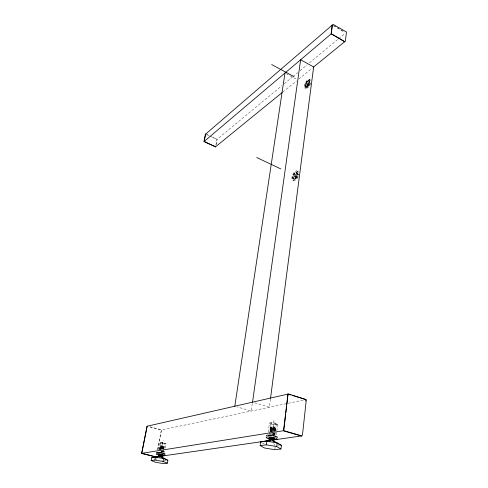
<?xml version="1.0" encoding="UTF-8"?>
<svg xmlns="http://www.w3.org/2000/svg" width="488" height="488" viewBox="0 0 488 488"><rect width="100%" height="100%" fill="white"/><g stroke="black" fill="none" stroke-linecap="round" stroke-linejoin="round"><path stroke-width="0.37" stroke-dasharray="2.44 1.83" d="M295.319 178.254A3.593 1.616 -64.4 0 0 296.918 172.581A3.593 1.616 -64.4 0 0 293.239 176.192A3.593 1.616 -64.4 0 0 295.319 178.254L296.838 176.15L297.259 174.173M297.235 174.771L297.284 173.594M298.662 175.033L298.711 174.082M309.38 82.277L308.672 84.68L307.013 86.541M274.591 434.93L274.811 433.143M275.025 431.435L275.506 427.592M274.927 434.973L276.293 424.011M276.367 434.796L276.745 431.782M276.836 431.026L277.678 424.237M274.897 448.972L275.165 446.819M272.212 434.241L272.493 432.014M272.591 431.276L273.994 420.137M269.406 434.253L270.81 423.316M269.76 434.161L269.815 433.728A2.458 0.494 8.5 0 0 270.773 434.302L270.816 434.314M270.035 432.014L270.694 426.89M270.45 398.958L269.37 407.254L253.949 402.594M268.266 432.118L269.431 423.09M296.423 176.137L296.57 175.058L295.533 174.71L294.673 176.735L295.71 177.089L296.423 176.137L295.96 175.918L296.106 174.838M308.575 84.211L308.703 83.259L307.714 83.039L306.909 84.955L307.891 85.174L308.575 84.211L308.142 83.973L308.27 83.027M295.136 176.955L295.996 174.93L296.57 175.058M307.336 85.186L308.142 83.277L308.703 83.259M252.284 403.533L251.222 411.079L236.948 406.852M163.023 452.15L163.279 450.796L161.632 450.802M163.596 449.106L164.102 446.41M163.285 452.248L163.828 449.369M163.962 448.649L164.907 443.604M164.352 452.425L164.627 450.979M165.164 448.088L165.981 443.751M159.667 449.442L160.375 445.727M161.138 451.9L161.546 449.747M161.68 449.027L163.309 440.426M157.636 449.436L161.357 429.995L303.469 400.075M215.842 145.308L216.965 139.428L281.924 85.674M157.709 449.735L161.504 429.891L149.975 426.817M216.172 144.436L217.142 139.373L211.67 136.792M158.204 449.899L159.582 442.683M159.417 449.314L160.65 442.829M310.533 83.753L309.392 86.095L307.434 87.925M298.186 176.717L295.972 179.608M306.909 84.955L307.458 84.936L308.142 83.973M294.673 176.735L295.246 176.869L295.96 175.918M284.266 83.741L292.458 76.958M293.044 76.476L297.723 72.602M300.065 70.662L307.086 64.855M309.429 62.915L338.105 39.186M338.69 38.705L345.126 33.379M282.814 92.049L296.381 81.008M298.741 79.087L312.308 68.045M156.069 459.458L157.154 458.616M294.478 179.047L295.063 178.791M306.275 87.096L307.287 86.76M277.989 445.77L279.356 445.605M164.066 460.77L165.963 460.55M161.565 451.138L163.218 451.132L162.644 450.79M160.93 451.467L162.943 452.022M161.205 451.778L163.09 451.815L161.699 451.26M161.034 451.4L163.151 451.473L161.76 450.918M160.967 451.735L161.967 452.028M160.881 448.545L161.089 448.6A1.909 0.311 10 0 0 163.474 448.85A1.909 0.311 10 0 0 162.705 448.313L162.498 448.259A1.909 0.311 10 0 0 160.076 447.996A1.909 0.311 10 0 0 160.851 448.539M162.541 448.978L162.37 448.936A1.909 0.305 10 0 0 159.985 448.679A1.909 0.305 10 0 0 160.753 449.222L160.967 449.271M161.028 448.936L160.814 448.881A1.909 0.311 10 0 1 160.046 448.344A1.909 0.311 10 0 1 162.431 448.594L162.644 448.649A1.909 0.311 10 0 1 163.541 448.984M160.729 449.57L160.686 449.558A1.909 0.305 10 0 1 159.753 449.082A1.909 0.305 10 0 1 161.15 449.064M161.327 446.191L161.54 446.245A1.909 0.317 10 0 0 163.919 446.496A1.909 0.317 10 0 0 163.151 445.947L162.943 445.892A1.909 0.317 10 0 0 160.528 445.635A1.909 0.317 10 0 0 161.296 446.185M161.199 446.868L161.412 446.916A1.909 0.311 10 0 0 163.791 447.167A1.909 0.311 10 0 0 163.023 446.624L162.815 446.569A1.909 0.311 10 0 0 160.399 446.313A1.909 0.311 10 0 0 161.174 446.855M162.687 447.246L162.9 447.295A1.909 0.311 10 0 1 163.669 447.838A1.909 0.311 10 0 1 161.284 447.587L161.071 447.539A1.909 0.311 10 0 1 160.271 446.984A1.909 0.311 10 0 1 162.656 447.234M162.626 447.581L162.839 447.636A1.909 0.311 10 0 1 163.602 448.179A1.909 0.311 10 0 1 161.223 447.923L161.01 447.874M160.942 448.21L161.156 448.265A1.909 0.311 10 0 0 163.541 448.515A1.909 0.311 10 0 0 162.772 447.972L162.559 447.917A1.909 0.311 10 0 0 160.143 447.661A1.909 0.311 10 0 0 160.918 448.204M150.017 426.97L161.357 429.995M273.701 433.923L273.445 433.85A2.458 0.494 8.5 0 0 272.884 433.728M273.646 434.357L273.39 434.283A2.458 0.494 8.5 0 0 270.791 433.942A2.458 0.494 8.5 0 0 269.803 434.29M270.822 433.875L271.072 433.948A2.458 0.494 8.5 0 0 274.293 434.247A2.458 0.494 8.5 0 0 273.75 433.496L273.5 433.423M271.2 430.88L271.456 430.953A2.452 0.506 8.5 0 0 273.5 431.276M271.151 431.307L271.401 431.38A2.452 0.5 8.5 0 0 271.962 431.502M271.584 427.903L271.834 427.976A2.446 0.512 8.5 0 0 275.043 428.263A2.446 0.512 8.5 0 0 274.5 427.494L274.256 427.421M274.091 428.702L274.347 428.775A2.446 0.506 8.5 0 1 274.884 429.544A2.446 0.506 8.5 0 1 271.676 429.251M274.043 429.129L274.293 429.202A2.452 0.506 8.5 0 1 274.829 429.965A2.452 0.506 8.5 0 1 271.621 429.672L271.365 429.605M273.988 429.556L274.238 429.629A2.452 0.506 8.5 0 1 274.774 430.392A2.452 0.506 8.5 0 1 271.566 430.099M273.933 429.983L274.183 430.056A2.452 0.506 8.5 0 1 274.726 430.819A2.452 0.506 8.5 0 1 271.517 430.526L271.255 430.459M273.878 430.416L274.134 430.483A2.452 0.506 8.5 0 1 274.482 431.27M271.566 430.099L271.31 430.032A2.452 0.506 8.5 0 1 270.73 429.251A2.452 0.506 8.5 0 1 273.945 429.55M271.633 427.476L271.889 427.549A2.446 0.512 8.5 0 0 275.098 427.836A2.446 0.512 8.5 0 0 274.555 427.067L274.311 426.994A2.446 0.512 8.5 0 0 271.096 426.701A2.446 0.512 8.5 0 0 271.639 427.476M293.434 178.821L293.758 178.974M293.117 178.742L293.581 178.962M292.873 180.151L293.8 180.584M206.875 134.529L208.931 135.499M205.637 134.084L208.968 135.658M209.633 135.975L216.965 139.428M295.246 176.869L295.71 177.089M295.533 174.71L295.996 174.93M294.819 175.656L295.283 175.875M296.545 172.301A3.66 1.647 -64.4 0 1 295.142 178.004A3.66 1.647 -64.4 0 1 292.824 176.272A3.66 1.647 -64.4 0 1 296.545 172.301L297.009 172.52A3.66 1.647 -64.4 0 1 295.612 178.224A3.66 1.647 -64.4 0 1 293.288 176.491A3.66 1.647 -64.4 0 1 297.009 172.52M296.228 172.227L296.551 172.38M296.789 170.898L297.717 171.337M304.732 87.925L305.592 88.389M286.273 73.688L297.113 79.55M305.403 86.718L305.885 87.047M307.714 83.039L308.142 83.277M307.031 84.003L307.464 84.235M307.458 84.936L307.891 85.174M308.69 80.599L309.124 80.831M308.739 80.697A3.447 1.391 -61.8 0 1 307.263 85.864A3.447 1.391 -61.8 0 1 305.226 84.564A3.447 1.391 -61.8 0 1 308.739 80.697L309.038 80.856A3.44 1.391 -61.8 0 1 307.562 86.028A3.44 1.391 -61.8 0 1 305.525 84.729A3.44 1.391 -61.8 0 1 309.038 80.856M309.416 79.477A4.831 1.952 -61.8 0 1 307.349 86.73A4.831 1.952 -61.8 0 1 304.488 84.918A4.831 1.952 -61.8 0 1 309.416 79.477L310.276 79.947M262.501 443.019L264.362 444.074M333.524 25.486L344.601 32.074M333.646 25.73L344.443 32.141M273.744 443.683L274.872 445.495M297.302 172.892L297.564 173.734M309.557 81.533L309.746 82.332M298.034 176.473A5.045 2.275 -64.4 0 1 293.038 179.938A5.045 2.275 -64.4 0 1 295.813 172.093A5.045 2.275 -64.4 0 1 298.467 175.253M310.533 82.984A4.831 1.952 -61.8 0 1 305.756 88.474A4.831 1.952 -61.8 0 1 307.196 81.734A4.831 1.952 -61.8 0 1 310.758 81.935M273.676 434.369A2.458 0.494 8.5 0 1 274.616 434.936M273.695 433.923A2.458 0.494 8.5 0 1 273.341 434.71L273.591 434.784A2.458 0.494 8.5 0 1 274.018 434.936M271.169 430.873A2.452 0.506 8.5 0 1 270.62 430.105A2.452 0.506 8.5 0 1 273.835 430.404M271.261 430.453A2.452 0.506 8.5 0 1 270.712 429.69A2.452 0.506 8.5 0 1 273.927 429.989M271.548 427.891A2.446 0.512 8.5 0 1 271.005 427.116A2.446 0.512 8.5 0 1 274.213 427.409M271.621 431.868A2.452 0.5 8.5 0 1 271.352 431.807L271.096 431.734A2.452 0.5 8.5 0 1 270.511 430.965A2.452 0.5 8.5 0 1 273.725 431.264M271.157 431.307A2.452 0.5 8.5 0 1 270.602 430.544A2.452 0.5 8.5 0 1 273.817 430.843L274.079 430.916A2.452 0.5 8.5 0 1 274.915 431.294M272.2 431.862A2.452 0.5 8.5 0 0 270.285 431.868A2.452 0.5 8.5 0 1 271.95 431.398M270.791 433.863A2.458 0.494 8.5 0 1 270.364 433.716M273.182 433.35A2.458 0.494 8.5 0 1 273.457 433.411M274.768 433.076A2.452 0.5 8.5 0 1 273.231 433.411M274.03 433.137A2.458 0.494 8.5 0 1 274.5 433.777A2.458 0.494 8.5 0 1 271.987 433.692M271.334 429.592A2.452 0.506 8.5 0 1 270.785 428.824A2.452 0.506 8.5 0 1 274 429.117M271.389 429.165A2.446 0.506 8.5 0 1 270.84 428.397A2.446 0.506 8.5 0 1 274.049 428.69M159.759 449.57A1.909 0.305 10 0 1 161.089 449.399M160.979 447.862A1.909 0.311 10 0 1 160.204 447.325A1.909 0.311 10 0 1 162.589 447.575M164.804 443.677L164.56 443.726A2.165 0.366 10 0 1 160.961 443.098A2.165 0.366 10 0 1 162.541 442.805A2.165 0.366 10 0 1 164.804 443.677M276.013 424.279L275.61 424.353A2.775 0.592 8.4 0 1 271.029 423.541A2.775 0.592 8.4 0 1 273.628 423.072A2.775 0.592 8.4 0 1 276.013 424.279M163.09 446.282L162.882 446.233A1.909 0.311 10 0 0 160.46 445.971A1.909 0.311 10 0 0 161.235 446.52L161.473 446.581A1.909 0.311 10 0 0 163.858 446.831A1.909 0.311 10 0 0 163.09 446.282M162.968 446.959L162.754 446.904A1.909 0.311 10 0 0 160.332 446.648A1.909 0.311 10 0 0 161.107 447.191L161.345 447.252A1.909 0.311 10 0 0 163.73 447.502A1.909 0.311 10 0 0 162.961 446.959M271.779 428.397L271.529 428.33A2.446 0.512 8.5 0 1 270.986 427.555A2.446 0.512 8.5 0 1 274.195 427.848L274.451 427.921A2.446 0.512 8.5 0 1 274.988 428.69A2.446 0.512 8.5 0 1 271.786 428.397M271.724 428.824L271.474 428.751A2.446 0.506 8.5 0 1 270.895 427.97A2.446 0.506 8.5 0 1 274.103 428.263L274.402 428.348A2.446 0.506 8.5 0 1 274.939 429.117A2.446 0.506 8.5 0 1 271.731 428.824M295.996 178.199A3.05 1.373 -64.4 0 0 297.351 173.38A3.05 1.373 -64.4 0 0 294.227 176.442A3.05 1.373 -64.4 0 0 295.996 178.199M295.075 179.139A5.045 2.269 -64.4 0 0 297.314 171.178A5.045 2.269 -64.4 0 0 292.147 176.26A5.045 2.269 -64.4 0 0 295.075 179.139M294.996 178.108A3.593 1.616 -64.4 0 0 296.6 172.429A3.593 1.616 -64.4 0 0 292.922 176.04A3.593 1.616 -64.4 0 0 294.996 178.108M308.178 86.053A2.922 1.183 -61.8 0 0 309.435 81.667A2.922 1.183 -61.8 0 0 306.452 84.949A2.922 1.183 -61.8 0 0 308.178 86.053M307.287 86.541A3.507 1.415 -61.8 0 0 309.404 81.081A3.507 1.415 -61.8 0 0 305.83 84.204A3.507 1.415 -61.8 0 0 307.287 86.541M306.861 86.303A3.507 1.415 -61.8 0 0 308.971 80.849A3.507 1.415 -61.8 0 0 305.403 83.973A3.507 1.415 -61.8 0 0 306.861 86.303M271.072 424.029A4.166 0.891 8.4 0 0 277.648 424.346A4.166 0.891 8.4 0 0 271.944 422.602A4.166 0.891 8.4 0 0 271.072 424.029M160.887 443.342A3.251 0.549 10 0 0 165.963 443.818A3.251 0.549 10 0 0 161.485 442.482A3.251 0.549 10 0 0 160.887 443.342"/><path stroke-width="0.73" d="M305.708 400.971L305.866 399.477L287.981 393.828L283.54 430.825L301.871 436.12M302.432 435.351L306.311 399.684M269.309 440.438L260.641 441.969L260.165 445.587L264.52 448.002L274.805 449.686L280.972 448.99L281.411 445.361L272.798 440.713M332.218 24.711L331.126 33.806L344.918 41.901M287.841 396.299L288.109 394.054L147.181 426.213L141.758 453.328L283.717 430.684L285.687 414.239M285.87 412.744L286.676 406.016M286.853 404.522L287.664 397.793M282.223 92.531L215.562 146.778L204.161 141.465L331.328 33.757L331.59 31.561M331.767 30.097L332.377 24.973L205.637 134.084L204.161 141.465M280.972 448.99L276.751 446.557L277.202 442.89L266.698 441.176L260.641 441.969M270.547 398.202L313.638 66.966L300.645 59.743L252.546 402.173M260.165 445.587L266.228 444.836L266.698 441.176L270.797 440.219M234.807 406.217L284.992 72.999M158.899 456.414L151.731 457.671L151.176 460.519L155.526 462.282L163.535 463.6L167.341 463.179L167.866 460.33L161.589 456.853M167.341 463.179L163.053 461.416L163.59 458.537L161.083 456.707M151.176 460.519L154.897 460.074L155.452 457.201L159.637 456.31M205.509 133.889L203.978 141.526L215.69 146.98M147.089 426.048L141.612 453.437L156.3 457.079M345.333 41.352L346.48 32.001L333.115 24.4M162.272 455.286L160.589 454.566L158.874 454.7M313.491 67.088L344.754 41.645L331.328 33.757M158.795 454.151L161.76 454.474M162.297 455.603L160.521 454.907L158.807 455.042M162.23 455.945L160.698 455.292L158.569 455.206L162.26 456.188L161.821 456.323M162.394 455.237L162.638 455.2A2.178 0.336 10 0 0 161.619 454.621A2.178 0.336 10 0 0 158.911 454.243A2.178 0.336 10 0 0 159.003 454.7M274.134 438.877L274.189 438.865A2.8 0.549 8.5 0 0 273.347 438.053A2.8 0.549 8.5 0 0 269.791 437.584A2.8 0.549 8.5 0 0 269.406 438.236M158.472 456.591L156.209 456.914L141.758 453.328M161.485 456.152L269.321 440.572M273.847 439.92L301.743 435.888L283.717 430.684M151.731 457.671L155.452 457.201L163.59 458.537L167.866 460.33M158.801 455.456L158.789 455.774M161.833 456.994C162.699 456.42 157.569 455.646 158.801 456.506M161.76 456.664C163.151 456.201 157.551 455.243 158.862 456.164M159.228 456.835L160.375 457M266.228 444.836L276.751 446.557M154.897 460.074L163.053 461.416M272.945 439.969L272.688 439.895A2.464 0.476 8.6 0 0 269.919 439.542A2.464 0.476 8.6 0 0 269.12 439.938M272.633 440.329L272.89 440.402A2.464 0.476 8.6 0 1 273.585 441.097M272.798 439.029L273.048 439.102A2.464 0.482 8.6 0 1 273.591 439.834M161.241 457.201L161.979 457.512M288.817 394.28L290.927 394.945M292.33 395.39L305 399.385M162.095 454.584L162.431 454.743M256.682 157.526L280.765 168.891M273.463 441.115L281.411 445.361M271.688 64.556L294.008 76.64M269.132 440.914A2.464 0.476 8.6 0 1 270.181 440.853M270.456 440.871A2.464 0.476 8.6 0 1 270.749 440.896M273.036 441.353A2.464 0.476 8.6 0 1 273.243 441.426M269.651 439.298A2.464 0.482 8.6 0 1 269.705 438.688A2.464 0.482 8.6 0 1 272.755 439.023M269.571 438.803A2.464 0.482 8.5 0 1 269.901 438.261A2.464 0.482 8.5 0 1 272.847 438.602L273.103 438.669A2.464 0.482 8.5 0 1 274 439.285M273.969 438.901A2.464 0.482 8.5 0 0 273.152 438.236L272.902 438.169A2.464 0.482 8.5 0 0 269.913 437.815A2.464 0.482 8.5 0 0 269.589 438.364M269.065 440.371A2.464 0.476 8.6 0 1 269.864 439.975A2.464 0.476 8.6 0 1 272.591 440.322M272.938 439.969A2.464 0.476 8.6 0 1 273.481 440.695M273.439 437.876A2.464 0.482 8.5 0 0 273.207 437.803L272.957 437.736A2.464 0.482 8.5 0 0 271.792 437.504M273.64 437.95A2.464 0.482 8.5 0 1 274.122 438.242M269.681 437.943A2.464 0.482 8.5 0 1 269.455 437.498M269.138 439.45A2.464 0.476 8.6 0 1 270.132 439.115A2.464 0.476 8.6 0 1 272.737 439.468L272.993 439.535A2.464 0.476 8.6 0 1 273.536 440.267M269.413 438.932A5.606 1.098 8.5 0 1 267.473 436.931A5.606 1.098 8.5 0 1 276.299 438.297A5.606 1.098 8.5 0 1 273.463 439.56M266.594 435.991A5.6 1.11 8.5 0 1 272.572 435.442A5.6 1.11 8.5 0 1 276.8 437.699M268.266 435.54A4.197 0.83 8.5 0 1 271.108 435.522M273.182 435.845A4.197 0.83 8.5 0 1 274.134 436.071M274.939 436.321A4.197 0.83 8.5 0 1 275.561 436.577M158.874 455.072A4.362 0.671 10 0 1 157.276 453.736A4.362 0.671 10 0 1 164.12 454.956A4.362 0.671 10 0 1 162.016 455.627M156.922 452.925A4.355 0.677 10 0 1 161.028 452.669A4.355 0.677 10 0 1 164.669 454.298M157.844 452.632A3.27 0.506 10 0 1 159.424 452.62M160.186 452.705A3.27 0.506 10 0 1 162.169 453.084M162.864 453.267A3.27 0.506 10 0 1 163.834 453.639"/></g></svg>
